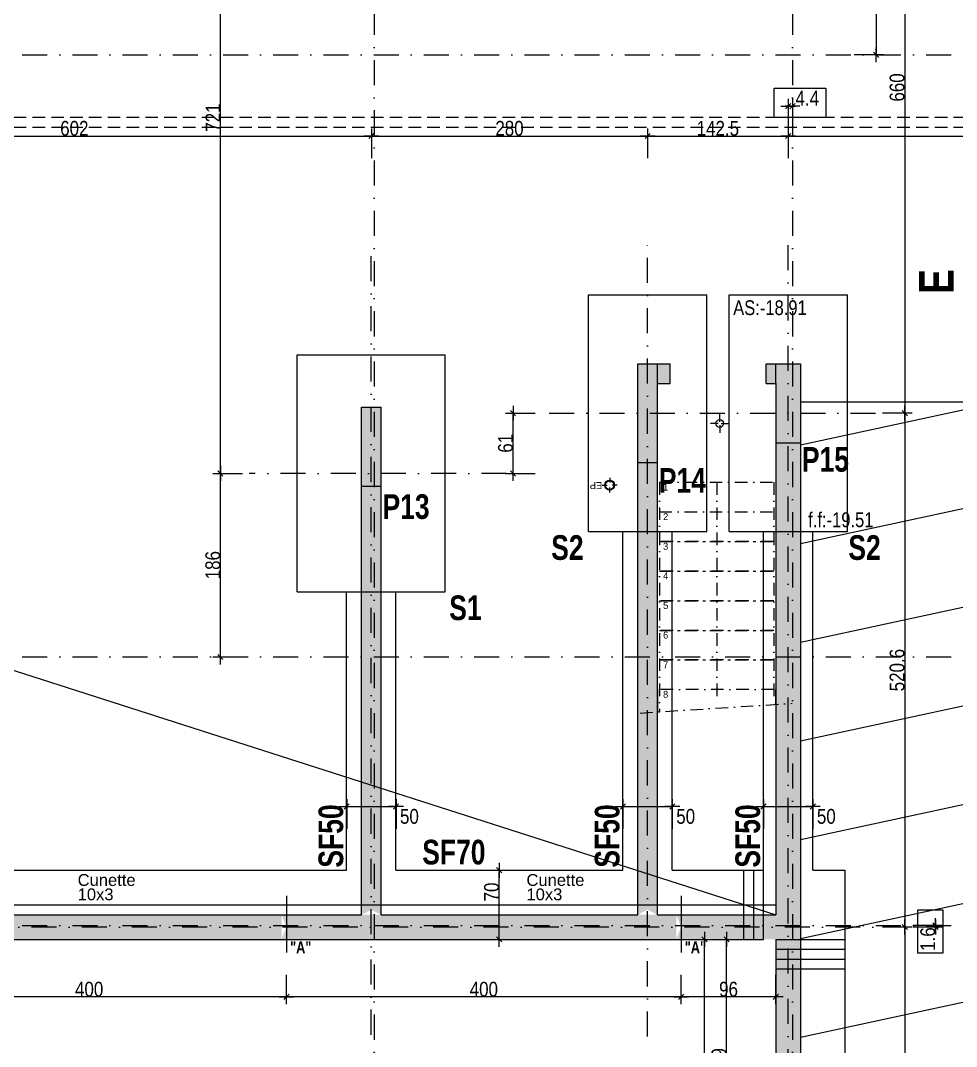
# Model space of a CAD drawing. Header units: centimetres. Extents: x -40 to 58779, y 2083 to 6283.
# Drawn here: x 55400 to 56349, y 3139 to 4178 of the extents above; entities that cross this region are included whole.
import ezdxf
from ezdxf.enums import TextEntityAlignment as Align

# ---------------------------------------------------------------- set-up
doc = ezdxf.new("R2010")
doc.units = ezdxf.units.CM
doc.header["$PDMODE"] = 1
doc.header["$PDSIZE"] = -2
doc.linetypes.add('CACHEX2', pattern=[19.05, 12.7, -6.35])
doc.linetypes.add('TIRETPTX2', pattern=[50.8, 25.4, -12.7, 0, -12.7])
for name, color, linetype in [('01_cote_gen', 4, 'Continuous'), ('01_murs_sup', 2, 'CACHEX2'), ('01_poch_murs', 253, 'Continuous'), ('01_poch_poteaux', 250, 'Continuous'), ('01_texte', 230, 'Continuous'), ('AA_COTES', 2, 'Continuous')]:
    doc.layers.add(name, color=color, linetype=linetype)
for name, color, linetype, lineweight in [('01_murs_coup', 5, 'Continuous', 60), ('01_sem', 42, 'Continuous', 15), ('01_tram_axes', 2, 'TIRETPTX2', 9), ('B Général', 7, 'Continuous', 5), ('C ANNOTATIONS-prestations', 7, 'Continuous', 5)]:
    doc.layers.add(name, color=color, linetype=linetype, lineweight=lineweight)
doc.styles.add('Eurostile', font='')
doc.styles.add('impact', font='impact.ttf')
doc.styles.add('MATTE_TXT', font='arial.ttf')
doc.styles.add('STYLE2', font='ARIALN.TTF')
doc.styles.get('Eurostile').set_extended_font_data('Eurostile')
doc.dimstyles.new('JB50', dxfattribs={"dimscale": 0.1, "dimtxt": 150, "dimasz": 15, "dimexe": 0.1, "dimexo": 0.1, "dimgap": 0.09, "dimtad": 1, "dimdec": 1, "dimdsep": 46, "dimtxsty": 'STYLE2', "dimblk1": 'BOND_G', "dimblk2": 'BOND_D', "dimsah": 1, "dimcen": 1.5, "dimdle": 0.01, "dimse1": 1, "dimse2": 1, "dimclrd": 4, "dimclre": 2, "dimclrt": 6, "dimazin": 2, "dimtfac": 2.333333, "dimtdec": 1, "dimtix": 1, "dimtmove": 2, "dimatfit": 3, "dimldrblk": 'BOND_G', "dimfxl": 1, "dimtolj": 1, "dimtzin": 0, "dimarcsym": 0})

# ---------------------------------------------------------------- blocks, each defined once
blk = doc.blocks.new('BOND_G')
at = {"layer": 'AA_COTES', "color": 0}
for p, q in [((0, -5), (0, 15)), ((5, 0), (-5, 0)), ((1.77, 1.77), (-1.77, -1.77))]:
    blk.add_line(p, q, dxfattribs=at)
blk = doc.blocks.new('BOND_D')
at = {"layer": 'AA_COTES', "color": 0}
for p, q in [((5, 0), (-5, 0)), ((-1.77, -1.77), (1.77, 1.77)), ((0, 5), (0, -15))]:
    blk.add_line(p, q, dxfattribs=at)
blk = doc.blocks.new('*D1553')
at = {"layer": '01_cote_gen', "color": 4, "lineweight": -2, "transparency": 16777216}
blk.add_line((55732.4, 3381.9), (55779.4, 3381.9), dxfattribs=at)
at = {"layer": 'Defpoints', "color": 0, "lineweight": 0, "transparency": 16777216}
for p in [(55730.9, 3385.2), (55780.9, 3385.2), (55780.9, 3381.9)]:
    blk.add_point(p, dxfattribs=at)
at = {"layer": '01_cote_gen', "color": 4, "lineweight": -2, "transparency": 16777216, "xscale": 1.5, "yscale": 1.5, "zscale": 1.5, "rotation": 180}
blk.add_blockref('BOND_G', (55730.9, 3381.9), dxfattribs=at)
at = {"layer": '01_cote_gen', "color": 4, "lineweight": -2, "transparency": 16777216, "xscale": 1.5, "yscale": 1.5, "zscale": 1.5}
blk.add_blockref('BOND_D', (55780.9, 3381.9), dxfattribs=at)
at = {"layer": '01_cote_gen', "color": 6, "lineweight": 0, "transparency": 16777216, "insert": (55794.5, 3371.8), "char_height": 15, "attachment_point": 5, "style": 'STYLE2'}
blk.add_mtext('\\A1;50', dxfattribs=at)
blk = doc.blocks.new('*D1554')
at = {"layer": '01_cote_gen', "color": 4, "lineweight": -2, "transparency": 16777216}
blk.add_line((56012.4, 3381.9), (56059.4, 3381.9), dxfattribs=at)
at = {"layer": 'Defpoints', "color": 0, "lineweight": 0, "transparency": 16777216}
for p in [(56010.9, 3385.2), (56060.9, 3385.2), (56060.9, 3381.9)]:
    blk.add_point(p, dxfattribs=at)
at = {"layer": '01_cote_gen', "color": 4, "lineweight": -2, "transparency": 16777216, "xscale": 1.5, "yscale": 1.5, "zscale": 1.5, "rotation": 180}
blk.add_blockref('BOND_G', (56010.9, 3381.9), dxfattribs=at)
at = {"layer": '01_cote_gen', "color": 4, "lineweight": -2, "transparency": 16777216, "xscale": 1.5, "yscale": 1.5, "zscale": 1.5}
blk.add_blockref('BOND_D', (56060.9, 3381.9), dxfattribs=at)
at = {"layer": '01_cote_gen', "color": 6, "lineweight": 0, "transparency": 16777216, "insert": (56074.5, 3371.8), "char_height": 15, "attachment_point": 5, "style": 'STYLE2'}
blk.add_mtext('\\A1;50', dxfattribs=at)
blk = doc.blocks.new('*D1563')
at = {"layer": '01_cote_gen', "color": 4, "lineweight": -2, "transparency": 16777216}
blk.add_line((56154.9, 3381.9), (56201.9, 3381.9), dxfattribs=at)
at = {"layer": 'Defpoints', "color": 0, "lineweight": 0, "transparency": 16777216}
for p in [(56153.4, 3385.2), (56203.4, 3385.2), (56203.4, 3381.9)]:
    blk.add_point(p, dxfattribs=at)
at = {"layer": '01_cote_gen', "color": 4, "lineweight": -2, "transparency": 16777216, "xscale": 1.5, "yscale": 1.5, "zscale": 1.5, "rotation": 180}
blk.add_blockref('BOND_G', (56153.4, 3381.9), dxfattribs=at)
at = {"layer": '01_cote_gen', "color": 4, "lineweight": -2, "transparency": 16777216, "xscale": 1.5, "yscale": 1.5, "zscale": 1.5}
blk.add_blockref('BOND_D', (56203.4, 3381.9), dxfattribs=at)
at = {"layer": '01_cote_gen', "color": 6, "lineweight": 0, "transparency": 16777216, "insert": (56217, 3371.8), "char_height": 15, "attachment_point": 5, "style": 'STYLE2'}
blk.add_mtext('\\A1;50', dxfattribs=at)
blk = doc.blocks.new('*D1603')
at = {"layer": '01_cote_gen', "color": 4, "lineweight": -2, "transparency": 16777216}
blk.add_line((55155.4, 4061.2), (55754.4, 4061.2), dxfattribs=at)
at = {"layer": 'Defpoints', "color": 0, "lineweight": 0, "transparency": 16777216}
for p in [(55153.9, 4056.2), (55755.9, 4061.2), (55755.9, 4006)]:
    blk.add_point(p, dxfattribs=at)
at = {"layer": '01_cote_gen', "color": 4, "lineweight": -2, "transparency": 16777216, "xscale": 1.5, "yscale": 1.5, "zscale": 1.5, "rotation": 180}
blk.add_blockref('BOND_G', (55153.9, 4061.2), dxfattribs=at)
at = {"layer": '01_cote_gen', "color": 4, "lineweight": -2, "transparency": 16777216, "xscale": 1.5, "yscale": 1.5, "zscale": 1.5}
blk.add_blockref('BOND_D', (55755.9, 4061.2), dxfattribs=at)
at = {"layer": '01_cote_gen', "color": 6, "lineweight": 0, "transparency": 16777216, "insert": (55454.9, 4068.9), "char_height": 15, "attachment_point": 5, "style": 'STYLE2'}
blk.add_mtext('\\A1;602', dxfattribs=at)
blk = doc.blocks.new('*D1604')
at = {"layer": '01_cote_gen', "color": 4, "lineweight": -2, "transparency": 16777216}
blk.add_line((55757.4, 4061.2), (56034.4, 4061.2), dxfattribs=at)
at = {"layer": 'Defpoints', "color": 0, "lineweight": 0, "transparency": 16777216}
for p in [(56035.9, 4061.2), (55755.9, 4038.7), (56035.9, 4006)]:
    blk.add_point(p, dxfattribs=at)
at = {"layer": '01_cote_gen', "color": 4, "lineweight": -2, "transparency": 16777216, "xscale": 1.5, "yscale": 1.5, "zscale": 1.5, "rotation": 180}
blk.add_blockref('BOND_G', (55755.9, 4061.2), dxfattribs=at)
at = {"layer": '01_cote_gen', "color": 4, "lineweight": -2, "transparency": 16777216, "xscale": 1.5, "yscale": 1.5, "zscale": 1.5}
blk.add_blockref('BOND_D', (56035.9, 4061.2), dxfattribs=at)
at = {"layer": '01_cote_gen', "color": 6, "lineweight": 0, "transparency": 16777216, "insert": (55895.9, 4068.9), "char_height": 15, "attachment_point": 5, "style": 'STYLE2'}
blk.add_mtext('\\A1;280', dxfattribs=at)
blk = doc.blocks.new('*D1605')
at = {"layer": '01_cote_gen', "color": 4, "lineweight": -2, "transparency": 16777216}
blk.add_line((56037.4, 4061.2), (56176.9, 4061.2), dxfattribs=at)
at = {"layer": 'Defpoints', "color": 0, "lineweight": 0, "transparency": 16777216}
for p in [(56178.4, 4061.2), (56035.9, 4038.7), (56178.4, 4006)]:
    blk.add_point(p, dxfattribs=at)
at = {"layer": '01_cote_gen', "color": 4, "lineweight": -2, "transparency": 16777216, "xscale": 1.5, "yscale": 1.5, "zscale": 1.5, "rotation": 180}
blk.add_blockref('BOND_G', (56035.9, 4061.2), dxfattribs=at)
at = {"layer": '01_cote_gen', "color": 4, "lineweight": -2, "transparency": 16777216, "xscale": 1.5, "yscale": 1.5, "zscale": 1.5}
blk.add_blockref('BOND_D', (56178.4, 4061.2), dxfattribs=at)
at = {"layer": '01_cote_gen', "color": 6, "lineweight": 0, "transparency": 16777216, "insert": (56107.1, 4068.9), "char_height": 15, "attachment_point": 5, "style": 'STYLE2'}
blk.add_mtext('\\A1;142.5', dxfattribs=at)
blk = doc.blocks.new('*D1606')
at = {"layer": '01_cote_gen', "color": 4, "lineweight": -2, "transparency": 16777216}
blk.add_line((56179.9, 4061.2), (56816.3, 4061.2), dxfattribs=at)
at = {"layer": 'Defpoints', "color": 0, "lineweight": 0, "transparency": 16777216}
for p in [(56817.8, 4107.4), (56817.8, 4061.2), (56178.4, 4042.3)]:
    blk.add_point(p, dxfattribs=at)
at = {"layer": '01_cote_gen', "color": 4, "lineweight": -2, "transparency": 16777216, "xscale": 1.5, "yscale": 1.5, "zscale": 1.5, "rotation": 180}
blk.add_blockref('BOND_G', (56178.4, 4061.2), dxfattribs=at)
at = {"layer": '01_cote_gen', "color": 4, "lineweight": -2, "transparency": 16777216, "xscale": 1.5, "yscale": 1.5, "zscale": 1.5}
blk.add_blockref('BOND_D', (56817.8, 4061.2), dxfattribs=at)
at = {"layer": '01_cote_gen', "color": 6, "lineweight": 0, "transparency": 16777216, "insert": (56498.1, 4068.9), "char_height": 15, "attachment_point": 5, "style": 'STYLE2'}
blk.add_mtext('\\A1;639.5', dxfattribs=at)
blk = doc.blocks.new('*D1609')
at = {"layer": '01_cote_gen', "color": 4, "lineweight": -2, "transparency": 16777216}
blk.add_line((56179.9, 4091.4), (56181.3, 4091.4), dxfattribs=at)
at = {"layer": 'Defpoints', "color": 0, "lineweight": 0, "transparency": 16777216}
for p in [(56182.8, 4091.4), (56182.8, 4050.9), (56178.4, 4017.3)]:
    blk.add_point(p, dxfattribs=at)
at = {"layer": '01_cote_gen', "color": 4, "lineweight": -2, "transparency": 16777216, "xscale": 1.5, "yscale": 1.5, "zscale": 1.5, "rotation": 180}
blk.add_blockref('BOND_G', (56178.4, 4091.4), dxfattribs=at)
at = {"layer": '01_cote_gen', "color": 4, "lineweight": -2, "transparency": 16777216, "xscale": 1.5, "yscale": 1.5, "zscale": 1.5}
blk.add_blockref('BOND_D', (56182.8, 4091.4), dxfattribs=at)
at = {"layer": '01_cote_gen', "color": 6, "lineweight": 0, "transparency": 16777216, "insert": (56197.7, 4099.6), "char_height": 15, "attachment_point": 5, "style": 'STYLE2'}
blk.add_mtext('\\A1;4.4', dxfattribs=at)
blk = doc.blocks.new('*D1708')
at = {"layer": '01_cote_gen', "color": 4, "lineweight": -2, "transparency": 16777216}
blk.add_line((55602.9, 3720.9), (55602.9, 4438.9), dxfattribs=at)
at = {"layer": 'Defpoints', "color": 0, "lineweight": 0, "transparency": 16777216}
for p in [(55602.9, 4440.4), (55631.9, 4440.4), (55631.9, 3719.4)]:
    blk.add_point(p, dxfattribs=at)
at = {"layer": '01_cote_gen', "color": 4, "lineweight": -2, "transparency": 16777216, "xscale": 1.5, "yscale": 1.5, "zscale": 1.5}
for name, p, rotation in [('BOND_D', (55602.9, 4440.4), 90), ('BOND_G', (55602.9, 3719.4), 270)]:
    blk.add_blockref(name, p, dxfattribs=dict(at, rotation=rotation))
at = {"layer": '01_cote_gen', "color": 6, "lineweight": 0, "transparency": 16777216, "insert": (55595.4, 4079.9), "char_height": 15, "attachment_point": 5, "rotation": 90, "style": 'STYLE2'}
blk.add_mtext('\\A1;721', dxfattribs=at)
blk = doc.blocks.new('*D1709')
at = {"layer": '01_cote_gen', "color": 4, "lineweight": -2, "transparency": 16777216}
blk.add_line((55602.9, 3534.9), (55602.9, 3717.9), dxfattribs=at)
at = {"layer": 'Defpoints', "color": 0, "lineweight": 0, "transparency": 16777216}
for p in [(55602.9, 3719.4), (55633.5, 3719.4), (55633.5, 3533.4)]:
    blk.add_point(p, dxfattribs=at)
at = {"layer": '01_cote_gen', "color": 4, "lineweight": -2, "transparency": 16777216, "xscale": 1.5, "yscale": 1.5, "zscale": 1.5}
for name, p, rotation in [('BOND_D', (55602.9, 3719.4), 90), ('BOND_G', (55602.9, 3533.4), 270)]:
    blk.add_blockref(name, p, dxfattribs=dict(at, rotation=rotation))
at = {"layer": '01_cote_gen', "color": 6, "lineweight": 0, "transparency": 16777216, "insert": (55595.3, 3626.4), "char_height": 15, "attachment_point": 5, "rotation": 90, "style": 'STYLE2'}
blk.add_mtext('\\A1;186', dxfattribs=at)
blk = doc.blocks.new('*D1710')
at = {"layer": '01_cote_gen', "color": 4, "lineweight": -2, "transparency": 16777216}
blk.add_line((55899.5, 3720.9), (55899.5, 3778.9), dxfattribs=at)
at = {"layer": 'Defpoints', "color": 0, "lineweight": 0, "transparency": 16777216}
for p in [(55899.5, 3780.4), (55943.1, 3780.4), (55884.9, 3719.4)]:
    blk.add_point(p, dxfattribs=at)
at = {"layer": '01_cote_gen', "color": 4, "lineweight": -2, "transparency": 16777216, "xscale": 1.5, "yscale": 1.5, "zscale": 1.5}
for name, p, rotation in [('BOND_D', (55899.5, 3780.4), 90), ('BOND_G', (55899.5, 3719.4), 270)]:
    blk.add_blockref(name, p, dxfattribs=dict(at, rotation=rotation))
at = {"layer": '01_cote_gen', "color": 6, "lineweight": 0, "transparency": 16777216, "insert": (55891.9, 3749.9), "char_height": 15, "attachment_point": 5, "rotation": 90, "style": 'STYLE2'}
blk.add_mtext('\\A1;61', dxfattribs=at)
blk = doc.blocks.new('*D1712')
at = {"layer": '01_cote_gen', "color": 4, "lineweight": -2, "transparency": 16777216}
blk.add_line((56296.5, 4438.9), (56296.5, 3781.9), dxfattribs=at)
at = {"layer": 'Defpoints', "color": 0, "lineweight": 0, "transparency": 16777216}
for p in [(56274, 4440.4), (56274, 3780.4), (56296.5, 3780.4)]:
    blk.add_point(p, dxfattribs=at)
at = {"layer": '01_cote_gen', "color": 4, "lineweight": -2, "transparency": 16777216, "xscale": 1.5, "yscale": 1.5, "zscale": 1.5}
for name, p, rotation in [('BOND_G', (56296.5, 4440.4), 90), ('BOND_D', (56296.5, 3780.4), 270)]:
    blk.add_blockref(name, p, dxfattribs=dict(at, rotation=rotation))
at = {"layer": '01_cote_gen', "color": 6, "lineweight": 0, "transparency": 16777216, "insert": (56288.8, 4110.4), "char_height": 15, "attachment_point": 5, "rotation": 90, "style": 'STYLE2'}
blk.add_mtext('\\A1;660', dxfattribs=at)
blk = doc.blocks.new('*D1713')
at = {"layer": '01_cote_gen', "color": 4, "lineweight": -2, "transparency": 16777216}
blk.add_line((56267.6, 4438.9), (56267.6, 4144.9), dxfattribs=at)
at = {"layer": 'Defpoints', "color": 0, "lineweight": 0, "transparency": 16777216}
for p in [(56274, 4440.4), (56238.7, 4143.4), (56267.6, 4143.4)]:
    blk.add_point(p, dxfattribs=at)
at = {"layer": '01_cote_gen', "color": 4, "lineweight": -2, "transparency": 16777216, "xscale": 1.5, "yscale": 1.5, "zscale": 1.5}
for name, p, rotation in [('BOND_G', (56267.6, 4440.4), 90), ('BOND_D', (56267.6, 4143.4), 270)]:
    blk.add_blockref(name, p, dxfattribs=dict(at, rotation=rotation))
at = {"layer": '01_cote_gen', "color": 6, "lineweight": 0, "transparency": 16777216, "insert": (56259.9, 4291.9), "char_height": 15, "attachment_point": 5, "rotation": 90, "style": 'STYLE2'}
blk.add_mtext('\\A1;297', dxfattribs=at)
blk = doc.blocks.new('*D1714')
at = {"layer": '01_cote_gen', "color": 4, "lineweight": -2, "transparency": 16777216}
blk.add_line((56296.5, 3778.9), (56296.5, 3261.3), dxfattribs=at)
at = {"layer": 'Defpoints', "color": 0, "lineweight": 0, "transparency": 16777216}
for p in [(56274, 3780.4), (56274, 3259.8), (56296.5, 3259.8)]:
    blk.add_point(p, dxfattribs=at)
at = {"layer": '01_cote_gen', "color": 4, "lineweight": -2, "transparency": 16777216, "xscale": 1.5, "yscale": 1.5, "zscale": 1.5}
for name, p, rotation in [('BOND_G', (56296.5, 3780.4), 90), ('BOND_D', (56296.5, 3259.8), 270)]:
    blk.add_blockref(name, p, dxfattribs=dict(at, rotation=rotation))
at = {"layer": '01_cote_gen', "color": 6, "lineweight": 0, "transparency": 16777216, "insert": (56288.8, 3520.1), "char_height": 15, "attachment_point": 5, "rotation": 90, "style": 'STYLE2'}
blk.add_mtext('\\A1;520.6', dxfattribs=at)
blk = doc.blocks.new('*D1715')
at = {"layer": '01_cote_gen', "color": 4, "lineweight": -2, "transparency": 16777216}
for p, q in [((56327.6, 3262.9), (56327.6, 3264.4)), ((56327.6, 3259.8), (56327.6, 3261.4)), ((56327.6, 3258.3), (56327.6, 3256.8))]:
    blk.add_line(p, q, dxfattribs=at)
at = {"layer": 'Defpoints', "color": 0, "lineweight": 0, "transparency": 16777216}
for p in [(56304, 3259.8), (56309.2, 3261.4), (56327.6, 3261.4)]:
    blk.add_point(p, dxfattribs=at)
at = {"layer": '01_cote_gen', "color": 4, "lineweight": -2, "transparency": 16777216, "xscale": 1.5, "yscale": 1.5, "zscale": 1.5}
for name, p, rotation in [('BOND_D', (56327.6, 3261.4), 270), ('BOND_G', (56327.6, 3259.8), 90)]:
    blk.add_blockref(name, p, dxfattribs=dict(at, rotation=rotation))
at = {"layer": '01_cote_gen', "color": 6, "lineweight": 0, "transparency": 16777216, "insert": (56319.9, 3247.6), "char_height": 15, "attachment_point": 5, "rotation": 90, "style": 'STYLE2'}
blk.add_mtext('\\A1;1.6', dxfattribs=at)
blk = doc.blocks.new('*D1920')
at = {"layer": '01_cote_gen', "color": 4, "lineweight": -2, "ltscale": 0.2, "transparency": 16777216}
blk.add_line((56296.5, 3258.3), (56296.5, 2320.9), dxfattribs=at)
at = {"layer": 'Defpoints', "color": 0, "lineweight": 0, "ltscale": 0.2, "transparency": 16777216}
for p in [(56289, 3259.8), (56296.5, 2319.4), (56322.5, 2319.4)]:
    blk.add_point(p, dxfattribs=at)
at = {"layer": '01_cote_gen', "color": 4, "lineweight": -2, "ltscale": 0.2, "transparency": 16777216, "xscale": 1.5, "yscale": 1.5, "zscale": 1.5}
for name, p, rotation in [('BOND_G', (56296.5, 3259.8), 90), ('BOND_D', (56296.5, 2319.4), 270)]:
    blk.add_blockref(name, p, dxfattribs=dict(at, rotation=rotation))
at = {"layer": '01_cote_gen', "color": 6, "lineweight": 0, "ltscale": 0.2, "transparency": 16777216, "insert": (56288.8, 2789.6), "char_height": 15, "attachment_point": 5, "rotation": 90, "style": 'STYLE2'}
blk.add_mtext('\\A1;940.4', dxfattribs=at)
blk = doc.blocks.new('*D2064')
at = {"layer": '01_cote_gen', "color": 4, "lineweight": -2, "ltscale": 0.2, "transparency": 16777216}
blk.add_line((55885.5, 3248.8), (55885.5, 3315.8), dxfattribs=at)
at = {"layer": 'Defpoints', "color": 0, "lineweight": 0, "ltscale": 0.2, "transparency": 16777216}
for p in [(55885.5, 3317.3), (55888.5, 3317.3), (55888.5, 3247.3)]:
    blk.add_point(p, dxfattribs=at)
at = {"layer": '01_cote_gen', "color": 4, "lineweight": -2, "ltscale": 0.2, "transparency": 16777216, "xscale": 1.5, "yscale": 1.5, "zscale": 1.5}
for name, p, rotation in [('BOND_D', (55885.5, 3317.3), 90), ('BOND_G', (55885.5, 3247.3), 270)]:
    blk.add_blockref(name, p, dxfattribs=dict(at, rotation=rotation))
at = {"layer": '01_cote_gen', "color": 6, "lineweight": 0, "ltscale": 0.2, "transparency": 16777216, "insert": (55877.8, 3295.3), "char_height": 15, "attachment_point": 5, "rotation": 90, "style": 'STYLE2'}
blk.add_mtext('\\A1;70', dxfattribs=at)
blk = doc.blocks.new('*D2076')
at = {"layer": '01_cote_gen', "color": 4, "lineweight": -2, "ltscale": 0.2, "transparency": 16777216}
blk.add_line((56164.4, 3189), (56071.4, 3189), dxfattribs=at)
at = {"layer": 'Defpoints', "color": 0, "lineweight": 0, "ltscale": 0.2, "transparency": 16777216}
for p in [(56069.9, 3233.9), (56165.9, 3200.4), (56069.9, 3189)]:
    blk.add_point(p, dxfattribs=at)
at = {"layer": '01_cote_gen', "color": 4, "lineweight": -2, "ltscale": 0.2, "transparency": 16777216, "xscale": 1.5, "yscale": 1.5, "zscale": 1.5, "rotation": 180}
blk.add_blockref('BOND_D', (56069.9, 3189), dxfattribs=at)
at = {"layer": '01_cote_gen', "color": 4, "lineweight": -2, "ltscale": 0.2, "transparency": 16777216, "xscale": 1.5, "yscale": 1.5, "zscale": 1.5}
blk.add_blockref('BOND_G', (56165.9, 3189), dxfattribs=at)
at = {"layer": '01_cote_gen', "color": 6, "lineweight": 0, "ltscale": 0.2, "transparency": 16777216, "insert": (56117.9, 3196.7), "char_height": 15, "attachment_point": 5, "style": 'STYLE2'}
blk.add_mtext('\\A1;96', dxfattribs=at)
blk = doc.blocks.new('*D2077')
at = {"layer": '01_cote_gen', "color": 4, "lineweight": -2, "ltscale": 0.2, "transparency": 16777216}
blk.add_line((56068.4, 3189), (55671.4, 3189), dxfattribs=at)
at = {"layer": 'Defpoints', "color": 0, "lineweight": 0, "ltscale": 0.2, "transparency": 16777216}
for p in [(55669.9, 3233.9), (56069.9, 3233.9), (55669.9, 3189)]:
    blk.add_point(p, dxfattribs=at)
at = {"layer": '01_cote_gen', "color": 4, "lineweight": -2, "ltscale": 0.2, "transparency": 16777216, "xscale": 1.5, "yscale": 1.5, "zscale": 1.5, "rotation": 180}
blk.add_blockref('BOND_D', (55669.9, 3189), dxfattribs=at)
at = {"layer": '01_cote_gen', "color": 4, "lineweight": -2, "ltscale": 0.2, "transparency": 16777216, "xscale": 1.5, "yscale": 1.5, "zscale": 1.5}
blk.add_blockref('BOND_G', (56069.9, 3189), dxfattribs=at)
at = {"layer": '01_cote_gen', "color": 6, "lineweight": 0, "ltscale": 0.2, "transparency": 16777216, "insert": (55869.9, 3196.7), "char_height": 15, "attachment_point": 5, "style": 'STYLE2'}
blk.add_mtext('\\A1;400', dxfattribs=at)
blk = doc.blocks.new('*D2078')
at = {"layer": '01_cote_gen', "color": 4, "lineweight": -2, "ltscale": 0.2, "transparency": 16777216}
blk.add_line((55668.4, 3189), (55271.4, 3189), dxfattribs=at)
at = {"layer": 'Defpoints', "color": 0, "lineweight": 0, "ltscale": 0.2, "transparency": 16777216}
for p in [(55269.9, 3233.9), (55669.9, 3233.9), (55269.9, 3189)]:
    blk.add_point(p, dxfattribs=at)
at = {"layer": '01_cote_gen', "color": 4, "lineweight": -2, "ltscale": 0.2, "transparency": 16777216, "xscale": 1.5, "yscale": 1.5, "zscale": 1.5, "rotation": 180}
blk.add_blockref('BOND_D', (55269.9, 3189), dxfattribs=at)
at = {"layer": '01_cote_gen', "color": 4, "lineweight": -2, "ltscale": 0.2, "transparency": 16777216, "xscale": 1.5, "yscale": 1.5, "zscale": 1.5}
blk.add_blockref('BOND_G', (55669.9, 3189), dxfattribs=at)
at = {"layer": '01_cote_gen', "color": 6, "lineweight": 0, "ltscale": 0.2, "transparency": 16777216, "insert": (55469.9, 3196.7), "char_height": 15, "attachment_point": 5, "style": 'STYLE2'}
blk.add_mtext('\\A1;400', dxfattribs=at)
blk = doc.blocks.new('*D2082')
at = {"layer": '01_cote_gen', "color": 4, "lineweight": -2, "ltscale": 0.2, "transparency": 16777216}
blk.add_line((56116, 2999.8), (56116, 3245.8), dxfattribs=at)
at = {"layer": 'Defpoints', "color": 0, "lineweight": 0, "ltscale": 0.2, "transparency": 16777216}
for p in [(56114.5, 3247.3), (56116, 3247.3), (56138.5, 2998.3)]:
    blk.add_point(p, dxfattribs=at)
at = {"layer": '01_cote_gen', "color": 4, "lineweight": -2, "ltscale": 0.2, "transparency": 16777216, "xscale": 1.5, "yscale": 1.5, "zscale": 1.5}
for name, p, rotation in [('BOND_D', (56116, 3247.3), 90), ('BOND_G', (56116, 2998.3), 270)]:
    blk.add_blockref(name, p, dxfattribs=dict(at, rotation=rotation))
at = {"layer": '01_cote_gen', "color": 6, "lineweight": 0, "ltscale": 0.2, "transparency": 16777216, "insert": (56108.3, 3122.8), "char_height": 15, "attachment_point": 5, "rotation": 90, "style": 'STYLE2'}
blk.add_mtext('\\A1;249', dxfattribs=at)
blk = doc.blocks.new('*D2109')
at = {"layer": '01_cote_gen', "color": 4, "lineweight": -2, "ltscale": 0.2, "transparency": 16777216}
blk.add_line((56093.5, 2321.8), (56093.5, 3245.8), dxfattribs=at)
at = {"layer": 'Defpoints', "color": 0, "lineweight": 0, "ltscale": 0.2, "transparency": 16777216}
for p in [(56093.5, 3247.3), (56108.5, 3247.3), (56108.5, 2320.3)]:
    blk.add_point(p, dxfattribs=at)
at = {"layer": '01_cote_gen', "color": 4, "lineweight": -2, "ltscale": 0.2, "transparency": 16777216, "xscale": 1.5, "yscale": 1.5, "zscale": 1.5}
for name, p, rotation in [('BOND_D', (56093.5, 3247.3), 90), ('BOND_G', (56093.5, 2320.3), 270)]:
    blk.add_blockref(name, p, dxfattribs=dict(at, rotation=rotation))
at = {"layer": '01_cote_gen', "color": 6, "lineweight": 0, "ltscale": 0.2, "transparency": 16777216, "insert": (56085.8, 2783.8), "char_height": 15, "attachment_point": 5, "rotation": 90, "style": 'STYLE2'}
blk.add_mtext('\\A1;927', dxfattribs=at)

msp = doc.modelspace()

# ---------------------------------------------------------------- hatches: boundary and pattern name
at = {"layer": '01_poch_murs', "lineweight": 0}
h = msp.add_hatch(color=256, dxfattribs=at)
h.dxf.hatch_style = 1
h.paths.add_polyline_path([(56058.88, 3830.39), (56045.88, 3830.39), (56045.88, 3810.39), (56058.88, 3810.39)])
h.paths.add_polyline_path([(56165.88, 3830.39), (56155.88, 3830.39), (56155.88, 3810.39), (56165.88, 3810.39)])
h = msp.add_hatch(color=256, dxfattribs=at)
h.dxf.hatch_style = 1
h.paths.add_polyline_path([(56190.88, 3750.39), (56165.88, 3750.39), (56165.88, 3272.29), (56045.88, 3272.29), (56045.88, 3730.39), (56025.88, 3730.39), (56025.88, 3272.29), (55765.87, 3272.29), (55765.87, 3706.35), (55745.87, 3706.35), (55745.87, 3272.29), (55174.87, 3272.29), (55174.87, 3706.35), (55154.87, 3706.35), (55154.87, 3247.29), (56165.88, 3247.29), (56165.88, 3230.39), (56165.88, 3200.39), (56165.88, 2324.39), (56190.88, 2324.39)])
at = {"layer": '01_poch_poteaux', "lineweight": 0}
h = msp.add_hatch(color=256, dxfattribs=at)
h.dxf.hatch_style = 1
h.paths.add_polyline_path([(56045.88, 3810.39), (56045.88, 3830.39), (56025.88, 3830.39), (56025.88, 3730.39), (56045.88, 3730.39)])
h = msp.add_hatch(color=256, dxfattribs=at)
h.dxf.hatch_style = 1
h.paths.add_polyline_path([(56190.88, 3830.39), (56165.88, 3830.39), (56165.88, 3810.39), (56165.88, 3766.45), (56165.88, 3750.39), (56190.88, 3750.39)])
h = msp.add_hatch(color=256, dxfattribs=at)
h.dxf.hatch_style = 1
h.paths.add_polyline_path([(55765.87, 3786.35), (55745.87, 3786.35), (55745.87, 3706.35), (55765.87, 3706.35)])

# ---------------------------------------------------------------- linework, layer by layer
at = {"layer": '01_cote_gen', "lineweight": 0}
for points in [[(56164.2, 4109.66), (56216.61, 4109.66), (56216.61, 4079.93), (56164.2, 4079.93)], [(56309.68, 3277.27), (56334.97, 3277.27), (56334.97, 3233.16), (56309.68, 3233.16)]]:
    msp.add_lwpolyline(points, close=True, dxfattribs=at)
at = {"layer": '01_murs_coup', "lineweight": 5}
for p, q in [((56025.88, 3272.29), (56025.88, 3830.39)), ((56025.88, 3830.39), (56058.88, 3830.39)), ((56058.88, 3810.39), (56058.88, 3830.39)), ((56155.88, 3830.39), (56190.88, 3830.39)), ((56155.88, 3810.39), (56155.88, 3830.39)), ((56045.88, 3272.29), (56045.88, 3810.39)), ((56045.88, 3810.39), (56058.88, 3810.39)), ((56155.88, 3810.39), (56165.88, 3810.39)), ((56165.88, 3810.39), (56165.88, 3766.45)), ((56165.88, 3750.39), (56165.88, 3272.29)), ((56045.88, 3680.39), (56045.88, 3710.39)), ((56165.88, 3710.39), (56165.88, 3680.39)), ((56045.88, 3650.39), (56045.88, 3680.39)), ((56165.88, 3680.39), (56165.88, 3650.39)), ((56045.88, 3620.39), (56045.88, 3650.39)), ((56165.88, 3650.39), (56165.88, 3620.39)), ((56045.88, 3590.39), (56045.88, 3620.39)), ((56165.88, 3620.39), (56165.88, 3590.39)), ((56045.88, 3560.39), (56045.88, 3590.39)), ((56165.88, 3590.39), (56165.88, 3560.39)), ((56045.88, 3530.39), (56045.88, 3560.39)), ((56165.88, 3560.39), (56165.88, 3530.39)), ((56045.88, 3500.39), (56045.88, 3530.39)), ((56165.88, 3530.39), (56165.88, 3500.39)), ((56045.88, 3500.39), (56045.88, 3477.89)), ((56165.88, 3485.39), (56165.88, 3500.39)), ((56165.88, 3485.39), (56165.88, 3470.39)), ((56045.88, 3470.39), (56045.88, 3477.89)), ((56045.88, 3440.39), (56045.88, 3470.39)), ((56165.88, 3470.39), (56165.88, 3440.39)), ((56045.88, 3410.39), (56045.88, 3440.39)), ((56165.88, 3440.39), (56165.88, 3410.39)), ((56045.88, 3380.39), (56045.88, 3410.39)), ((56165.88, 3410.39), (56165.88, 3380.39)), ((56045.88, 3350.39), (56045.88, 3380.39)), ((56165.88, 3380.39), (56165.88, 3350.39)), ((56045.88, 3320.39), (56045.88, 3350.39)), ((56165.88, 3350.39), (56165.88, 3320.39)), ((56045.88, 3290.39), (56045.88, 3320.39)), ((56165.88, 3320.39), (56165.88, 3290.39)), ((55174.87, 3272.29), (55745.87, 3272.29)), ((55765.87, 3272.29), (56025.88, 3272.29)), ((56165.88, 3247.29), (56165.88, 3230.39)), ((56165.88, 3230.39), (56165.88, 3200.39))]:
    msp.add_line(p, q, dxfattribs=at)
at = {"layer": '01_murs_coup', "lineweight": 18}
for p, q in [((56025.88, 3830.39), (56058.88, 3830.39)), ((56155.88, 3830.39), (56190.88, 3830.39)), ((56190.88, 3830.39), (56190.88, 2320.39)), ((56045.88, 3272.29), (56045.88, 3810.39)), ((56045.88, 3810.39), (56058.88, 3810.39)), ((56155.88, 3810.39), (56165.88, 3810.39)), ((56165.88, 3810.39), (56165.88, 3272.29)), ((55745.87, 3272.29), (55745.87, 3786.44)), ((55765.87, 3272.29), (55765.87, 3786.44)), ((56025.88, 3272.29), (56025.88, 3781.35)), ((56108.98, 3771.51), (56108.98, 3779.32)), ((56107.42, 3769.95), (56099.61, 3769.95)), ((56108.98, 3768.39), (56108.98, 3760.57)), ((56110.55, 3769.95), (56118.36, 3769.95)), ((55174.87, 3272.29), (55745.87, 3272.29)), ((55765.87, 3272.29), (56025.88, 3272.29)), ((56045.88, 3272.29), (56165.88, 3272.29)), ((55154.87, 3247.29), (56153.38, 3247.29)), ((56165.88, 3247.29), (56165.88, 2320.39))]:
    msp.add_line(p, q, dxfattribs=at)
at = {"layer": '01_murs_coup', "lineweight": 0}
msp.add_line((55745.87, 3786.35), (55765.87, 3786.35), dxfattribs=at)
at = {"layer": '01_murs_coup', "lineweight": 18}
msp.add_circle((56108.98, 3769.95), 3.91, dxfattribs=at)
at = {"layer": '01_murs_sup'}
for p, q in [((56777.83, 4079.87), (52428.87, 4079.87)), ((56777.83, 4069.87), (52428.87, 4069.87))]:
    msp.add_line(p, q, dxfattribs=at)
at = {"layer": '01_poch_murs', "ltscale": 3}
for p, q in [((56190.88, 3748.34), (56390.43, 3791.39)), ((56190.88, 3648.34), (56484.35, 3711.65)), ((56190.88, 3548.34), (56484.35, 3611.65)), ((56190.88, 3448.34), (56484.35, 3511.65)), ((56190.88, 3348.34), (56484.35, 3411.65)), ((56190.88, 3248.34), (56484.35, 3311.65)), ((56190.88, 3148.34), (56484.35, 3211.65))]:
    msp.add_line(p, q, dxfattribs=at)
at = {"layer": '01_poch_poteaux', "lineweight": 0}
for p, q in [((56045.88, 3810.39), (56045.88, 3830.39)), ((56165.88, 3810.39), (56165.88, 3830.39)), ((55745.87, 3706.35), (55765.87, 3706.35))]:
    msp.add_line(p, q, dxfattribs=at)
at = {"layer": '01_poch_poteaux', "lineweight": 5}
for p, q in [((56165.88, 3750.39), (56190.88, 3750.39)), ((56025.88, 3730.39), (56045.88, 3730.39))]:
    msp.add_line(p, q, dxfattribs=at)
at = {"layer": '01_sem', "lineweight": 0}
for p, q in [((55975.88, 3900.39), (56095.88, 3900.39)), ((55975.88, 3660.39), (55975.88, 3900.39)), ((56095.88, 3660.39), (56095.88, 3900.39)), ((56118.38, 3900.39), (56238.38, 3900.39)), ((56118.38, 3660.39), (56118.38, 3900.39)), ((56238.38, 3660.39), (56238.38, 3900.39)), ((55975.88, 3660.39), (56095.88, 3660.39)), ((56118.38, 3660.39), (56238.38, 3660.39))]:
    msp.add_line(p, q, dxfattribs=at)
at = {"layer": '01_sem', "ltscale": 2}
for p, q in [((55680.87, 3839.36), (55830.87, 3839.36)), ((55680.87, 3599.36), (55680.87, 3839.36)), ((55830.87, 3599.36), (55830.87, 3839.36)), ((56010.88, 3317.29), (56010.88, 3660.39)), ((56060.88, 3317.29), (56060.88, 3660.39)), ((56153.38, 3317.29), (56153.38, 3660.39)), ((56203.38, 3317.29), (56203.38, 3660.39)), ((55680.87, 3599.36), (55830.87, 3599.36)), ((55730.87, 3317.29), (55730.87, 3599.36)), ((55780.87, 3317.29), (55780.87, 3599.36)), ((55188.87, 3317.29), (55730.87, 3317.29)), ((55780.87, 3317.29), (56010.88, 3317.29)), ((56060.88, 3317.29), (56153.38, 3317.29)), ((56133.38, 3247.29), (56133.38, 3317.29)), ((56143.38, 3247.29), (56143.38, 3317.29)), ((56153.38, 3247.29), (56153.38, 3317.29)), ((56203.38, 3317.29), (56235.88, 3317.29)), ((56235.88, 3317.29), (56235.88, 2320.39)), ((55174.87, 3282.29), (56165.88, 3282.29)), ((56165.88, 3247.29), (56235.88, 3247.29)), ((56165.88, 3237.29), (56235.88, 3237.29)), ((56165.88, 3227.29), (56235.88, 3227.29)), ((56165.88, 3217.29), (56235.88, 3217.29))]:
    msp.add_line(p, q, dxfattribs=at)
at = {"layer": '01_sem', "lineweight": 5}
for p, q in [((56777.83, 3791.39), (56190.88, 3791.39)), ((55669.87, 3291.4), (55669.87, 3233.9)), ((56069.87, 3291.4), (56069.87, 3233.9))]:
    msp.add_line(p, q, dxfattribs=at)
for points in [[(55745.87, 3282.29), (55765.87, 3282.29), (55765.87, 3272.29), (55745.87, 3272.29)], [(56025.88, 3282.29), (56045.88, 3282.29), (56045.88, 3272.29), (56025.88, 3272.29)], [(55664.87, 3272.29), (55664.87, 3247.29), (55674.87, 3247.29), (55674.87, 3272.29)], [(56064.87, 3272.29), (56064.87, 3247.29), (56074.87, 3247.29), (56074.87, 3272.29)]]:
    msp.add_solid(points, dxfattribs=at)
at = {"layer": '01_texte'}
msp.add_line((54165.36, 3913.07), (56165.88, 3272.29), dxfattribs=at)
at = {"layer": '01_tram_axes'}
for p, q in [((55758.87, 5716.04), (55758.87, 2230.67)), ((56182.77, 5716.04), (56182.77, 2230.67)), ((49904.77, 4143.39), (57545.8, 4143.39)), ((55755.87, 3150.73), (55755.87, 3961.96)), ((56035.88, 3148.8), (56035.88, 3961.96)), ((56178.38, 2194.6), (56178.38, 3961.96)), ((55936.2, 3780.39), (56282.6, 3780.39)), ((55892.78, 3719.36), (55631.95, 3719.36)), ((49904.77, 3533.39), (57545.8, 3533.39)), ((49904.77, 3261.39), (57545.8, 3261.39)), ((56302.15, 3259.79), (55068.53, 3259.79))]:
    msp.add_line(p, q, dxfattribs=at)
at = {"layer": '01_tram_axes', "ltscale": 0.5}
for p, q in [((56047.88, 3710.39), (56163.88, 3710.39)), ((56047.88, 3710.39), (56047.88, 3477.83)), ((56105.88, 3710.39), (56105.88, 3481.54)), ((56163.88, 3710.39), (56163.88, 3485.26)), ((56028.5, 3476.59), (56182.4, 3486.45))]:
    msp.add_line(p, q, dxfattribs=at)
for points in [[(56047.88, 3680.39), (56163.88, 3680.39)], [(56047.88, 3650.39), (56163.88, 3650.39)], [(56163.88, 3650.39), (56047.88, 3650.39)], [(56047.88, 3620.39), (56163.88, 3620.39)], [(56163.88, 3620.39), (56047.88, 3620.39)], [(56047.88, 3590.39), (56163.88, 3590.39)], [(56163.88, 3590.39), (56047.88, 3590.39)], [(56047.88, 3560.39), (56163.88, 3560.39)], [(56163.88, 3560.39), (56047.88, 3560.39)], [(56047.88, 3530.39), (56163.88, 3530.39)], [(56163.88, 3530.39), (56047.88, 3530.39)], [(56163.88, 3500.39), (56047.88, 3500.39)]]:
    msp.add_lwpolyline(points, dxfattribs=at)
at = {"layer": 'B Général', "color": 7, "linetype": 'Continuous', "lineweight": 5}
for p, q in [((55997.48, 3715), (55997.48, 3710)), ((55989.88, 3707.5), (55994.88, 3707.5)), ((55997.48, 3700), (55997.48, 3705)), ((56004.98, 3707.5), (55999.98, 3707.5))]:
    msp.add_line(p, q, dxfattribs=at)
at = {"layer": 'B Général', "color": 7, "linetype": 'Continuous', "lineweight": 5, "flags": 128}
for points in [[(56002.48, 3707.5, -0.990099), (55992.38, 3707.5, -0.990099)], [(56001.82, 3707.5, -0.9885932), (55993.05, 3707.5, -0.9885932)]]:
    msp.add_lwpolyline(points, format="xyb", close=True, dxfattribs=at)

# ---------------------------------------------------------------- texts
at = {"layer": '01_texte', "style": 'impact'}
msp.add_text('E', height=35, rotation=90, dxfattribs=at).set_placement((56356.55, 3913.76), align=Align.BOTTOM_CENTER)
at = {"layer": '01_texte', "style": 'MATTE_TXT', "width": 0.8}
for s, p in [('AS:-18.91', (56122.63, 3875.27)), ('f.f:-19.51', (56198.63, 3660.41))]:
    msp.add_text(s, height=15, dxfattribs=at).set_placement(p, align=Align.BOTTOM_LEFT)
at = {"layer": '01_texte', "style": 'impact'}
for s, p in [('P15', (56239.96, 3713.59)), ('P14', (56094.96, 3692.26)), ('P13', (55814.95, 3665.82)), ('S2', (55970.99, 3624.29)), ('S2', (56272.14, 3624.29)), ('S1', (55867.64, 3563.26)), ('SF70', (55871.58, 3315.69))]:
    msp.add_text(s, height=25, dxfattribs=at).set_placement(p, align=Align.BOTTOM_RIGHT)
for p in [(55734.85, 3384.07), (56014.86, 3384.07), (56157.36, 3384.07)]:
    msp.add_text('SF50', height=25, rotation=90, dxfattribs=at).set_placement(p, align=Align.BOTTOM_RIGHT)
at = {"layer": '01_texte'}
for s, style, p in [('Cunette', 'MATTE_TXT', (55458.26, 3301.45)), ('Cunette', 'MATTE_TXT', (55913.13, 3301.45)), ('10x3', 'MATTE_TXT', (55458.26, 3286.91)), ('10x3', 'MATTE_TXT', (55913.13, 3286.91)), ('"A"', 'impact', (55673.57, 3233.25)), ('"A"', 'impact', (56073.57, 3233.25))]:
    msp.add_text(s, height=12, dxfattribs=dict(at, style=style)).set_placement(p)
at = {"layer": '01_tram_axes', "ltscale": 0.5, "char_height": 7.06, "width": 8.8349, "attachment_point": 1, "line_spacing_factor": 0.894142, "style": 'Eurostile'}
for s, insert in [('1', (56051.57, 3709.09)), ('2', (56051.57, 3679.09)), ('3', (56051.57, 3649.09)), ('4', (56051.57, 3619.09)), ('5', (56051.57, 3589.09)), ('6', (56051.57, 3559.09)), ('7', (56051.57, 3529.09)), ('8', (56051.57, 3499.09))]:
    msp.add_mtext(s, dxfattribs=dict(at, insert=insert))
at = {"layer": 'C ANNOTATIONS-prestations', "insert": (55989.88, 3703.51), "char_height": 7.059, "attachment_point": 1, "rotation": 180, "line_spacing_factor": 0.894142, "style": 'Eurostile'}
msp.add_mtext('EP', dxfattribs=at)

# ---------------------------------------------------------------- dimensions: what is measured, and where the dimension line sits
at = {"layer": '01_cote_gen', "lineweight": 0}
for base, p1, p2, picture, middle in [((55602.94, 4440.39), (55631.95, 3719.36), (55631.95, 4440.39), '*D1708', (55595.4, 4079.87)), ((56267.6, 4143.39), (56273.99, 4440.39), (56238.71, 4143.39), '*D1713', (56259.93, 4291.89)), ((56296.49, 3780.39), (56273.99, 4440.39), (56273.99, 3780.39), '*D1712', (56288.82, 4110.39)), ((55899.54, 3780.39), (55884.91, 3719.36), (55943.06, 3780.39), '*D1710', (55891.87, 3749.87)), ((56296.49, 3259.79), (56273.99, 3780.39), (56273.99, 3259.79), '*D1714', (56288.82, 3520.09)), ((55602.94, 3719.36), (55633.52, 3533.39), (55633.52, 3719.36), '*D1709', (55595.27, 3626.37))]:
    dim = msp.add_linear_dim(base=base, p1=p1, p2=p2, angle=90, dimstyle='JB50', dxfattribs=at)
    dim.commit()
    dim.dimension.update_dxf_attribs({"geometry": picture, "text_midpoint": middle})
for base, p1, p2, picture, middle in [((56182.77, 4091.44), (56178.38, 4017.29), (56182.77, 4050.89), '*D1609', (56197.69, 4099.55)), ((55780.87, 3381.91), (55730.87, 3385.18), (55780.87, 3385.18), '*D1553', (55794.51, 3371.8)), ((56060.88, 3381.91), (56010.88, 3385.18), (56060.88, 3385.18), '*D1554', (56074.52, 3371.8)), ((56203.38, 3381.91), (56153.38, 3385.18), (56203.38, 3385.18), '*D1563', (56217.02, 3371.8))]:
    dim = msp.add_linear_dim(base=base, p1=p1, p2=p2, dimstyle='JB50', dxfattribs=at)
    dim.commit()
    dim.dimension.update_dxf_attribs({"geometry": picture, "text_midpoint": middle, "dimtype": 160})
for base, p1, p2, picture, middle in [((56817.8298, 4061.2105), (56178.3763, 4042.3008), (56817.8298, 4107.4141), '*D1606', (56498.1031, 4068.8781)), ((55755.87, 4061.21), (55153.87, 4056.19), (55755.87, 4005.96), '*D1603', (55454.87, 4068.88)), ((56035.88, 4061.21), (55755.87, 4038.71), (56035.88, 4005.96), '*D1604', (55895.87, 4068.88)), ((56178.38, 4061.21), (56035.88, 4038.71), (56178.38, 4005.96), '*D1605', (56107.13, 4068.88))]:
    dim = msp.add_linear_dim(base=base, p1=p1, p2=p2, dimstyle='JB50', dxfattribs=at)
    dim.commit()
    dim.dimension.update_dxf_attribs({"geometry": picture, "text_midpoint": middle})
at = {"layer": '01_cote_gen', "lineweight": 0, "ltscale": 0.2}
dim = msp.add_linear_dim(base=(55885.5, 3317.29), p1=(55888.5, 3247.29), p2=(55888.5, 3317.29), angle=90, dimstyle='JB50', dxfattribs=at)
dim.commit()
dim.dimension.update_dxf_attribs({"geometry": '*D2064', "text_midpoint": (55877.83, 3295.29), "dimtype": 160})
for base, p1, p2, picture, middle in [((56296.49, 2319.39), (56288.99, 3259.79), (56322.5, 2319.39), '*D1920', (56288.82, 2789.59)), ((56093.5, 3247.29), (56108.5, 2320.29), (56108.5, 3247.29), '*D2109', (56085.83, 2783.79)), ((56116, 3247.29), (56138.5, 2998.29), (56114.5, 3247.29), '*D2082', (56108.33, 3122.79))]:
    dim = msp.add_linear_dim(base=base, p1=p1, p2=p2, angle=90, dimstyle='JB50', dxfattribs=at)
    dim.commit()
    dim.dimension.update_dxf_attribs({"geometry": picture, "text_midpoint": middle})
at = {"layer": '01_cote_gen', "lineweight": 0}
dim = msp.add_linear_dim(base=(56327.58, 3261.39), p1=(56303.99, 3259.79), p2=(56309.21, 3261.39), angle=90, dimstyle='JB50', dxfattribs=at)
dim.commit()
dim.dimension.update_dxf_attribs({"geometry": '*D1715', "text_midpoint": (56319.92, 3247.59), "dimtype": 160})
at = {"layer": '01_cote_gen', "lineweight": 0, "ltscale": 0.2}
for base, p1, p2, picture, middle in [((55269.87, 3189), (55669.87, 3233.9), (55269.87, 3233.9), '*D2078', (55469.87, 3196.67)), ((55669.87, 3189), (56069.87, 3233.9), (55669.87, 3233.9), '*D2077', (55869.87, 3196.67)), ((56069.87, 3189), (56165.88, 3200.39), (56069.87, 3233.9), '*D2076', (56117.87, 3196.67))]:
    dim = msp.add_linear_dim(base=base, p1=p1, p2=p2, dimstyle='JB50', dxfattribs=at)
    dim.commit()
    dim.dimension.update_dxf_attribs({"geometry": picture, "text_midpoint": middle})

doc.saveas('drawing.dxf')
